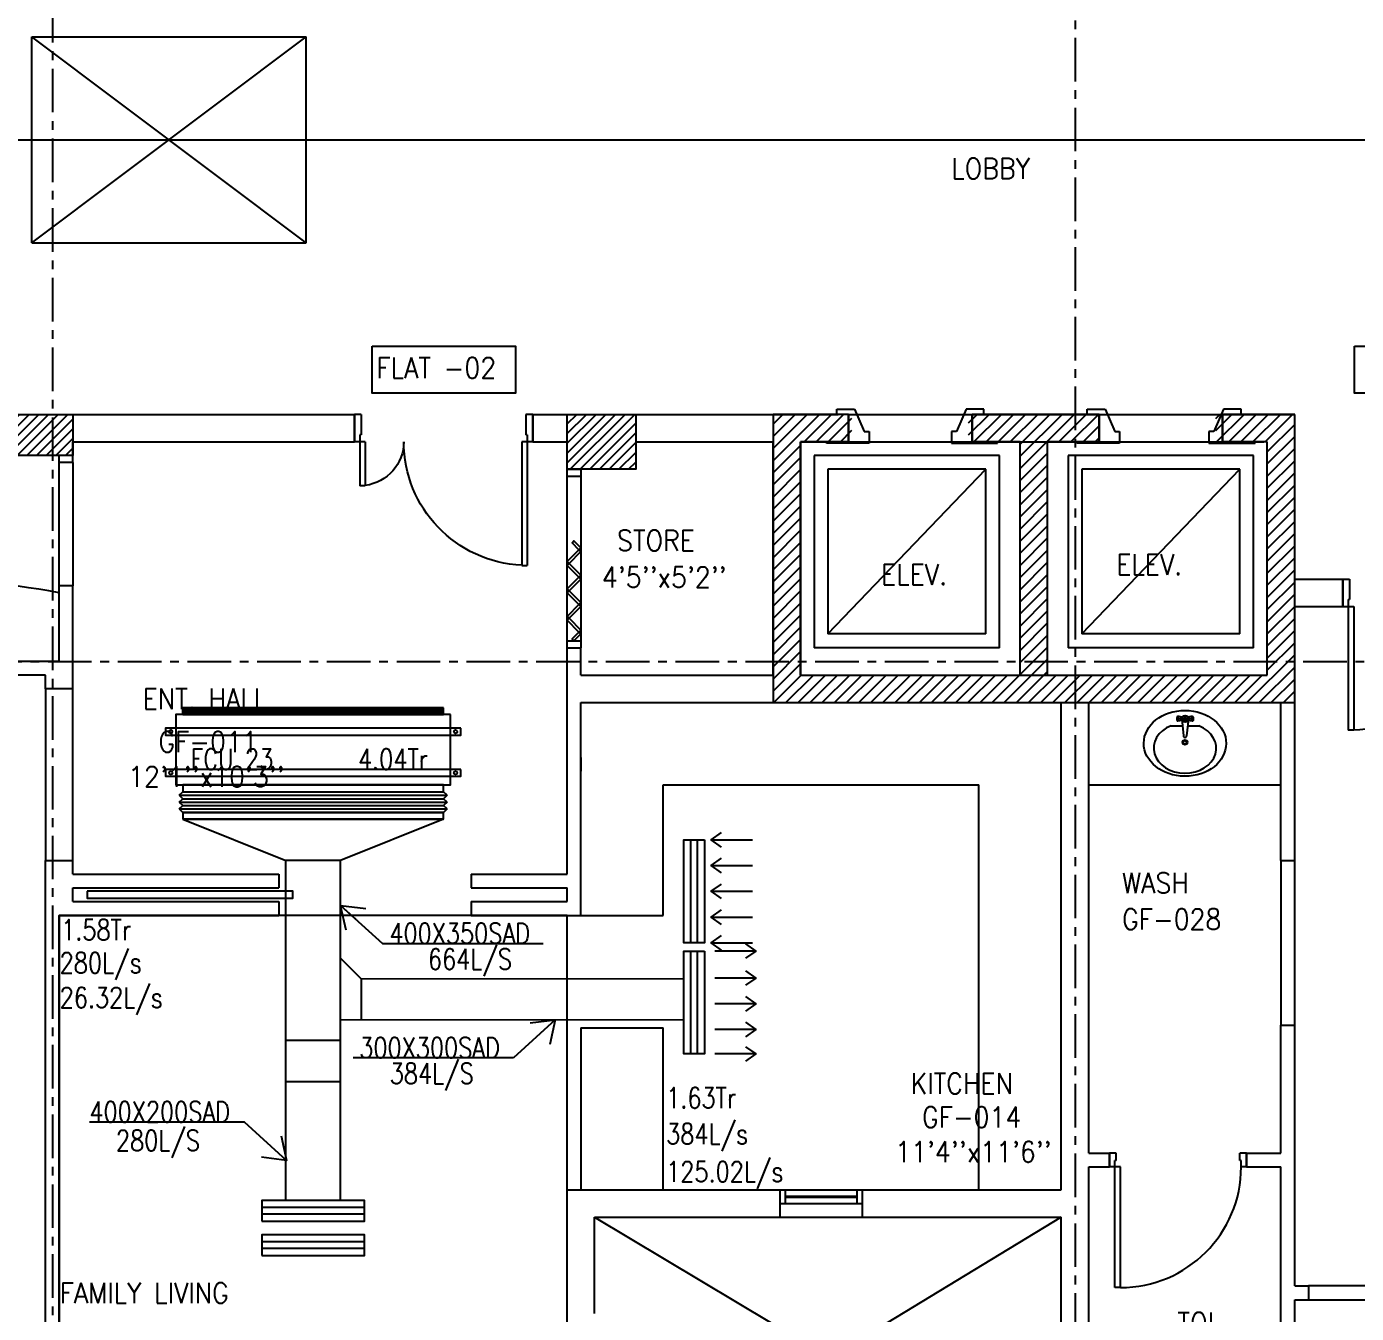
# Model space of a CAD drawing. Header units: millimetres. Extents: x -1288794 to 2153086, y -2701644 to -1335282.
# Drawn here: x 856229 to 865916, y -1500119 to -1490744 of the extents above; entities that cross this region are included whole.
import ezdxf

# ---------------------------------------------------------------- set-up
doc = ezdxf.new("R2010")
doc.units = ezdxf.units.MM
doc.header["$LTSCALE"] = 100
doc.linetypes.add('CENTER', pattern=[50.800000000000004, 31.75, -6.349999999999999, 6.349999999999999, -6.349999999999999])
doc.linetypes.add('DASHED2', pattern=[9.524999999999999, 6.349999999999999, -3.174999999999999])
for name, color, linetype in [('A-ANNO-TEXT', 8, 'Continuous'), ('A-DOOR', 4, 'Continuous'), ('A-FLOR-OVHD', 4, 'DASHED2'), ('A-FLOR-PFIX', 8, 'Continuous'), ('A-FLOR-SPCL', 8, 'Continuous'), ('A-GLAZ', 5, 'Continuous'), ('A-GRID', 253, 'CENTER'), ('A-WALL-FULL', 8, 'Continuous'), ('AC-SAD', 3, 'Continuous'), ('AC-SAD TEXT', 3, 'Continuous'), ('FCU-AC', 160, 'Continuous'), ('LINE', 1, 'Continuous'), ('RETURN GRILL RIGHT', 1, 'Continuous'), ('S-COL- HACT.', 9, 'Continuous'), ('S-COL.', 8, 'Continuous'), ('SAD RIGHT', 3, 'Continuous'), ('SUPPLY GRILL RIGHT', 3, 'Continuous')]:
    doc.layers.add(name, color=color, linetype=linetype)
doc.styles.add('ROMANS', font='romans.shx', dxfattribs={"width": 0.8})
doc.styles.add('SIMPLEX', font='simplex.shx', dxfattribs={"width": 0.8})
doc.dimstyles.new('100 of DIM2', dxfattribs={"dimscale": 0, "dimtxt": 200, "dimasz": 150, "dimexe": 75, "dimexo": 200, "dimgap": 75, "dimtad": 1, "dimdec": 0, "dimrnd": 5, "dimzin": 0, "dimdsep": 46, "dimtxsty": 'ROMANS', "dimblk": 'ARCHTICK', "dimcen": 100, "dimclrd": 94, "dimclre": 94, "dimclrt": 2, "dimadec": 0, "dimazin": 0, "dimtfac": 1, "dimtdec": 0, "dimtofl": 0, "dimtmove": 2, "dimatfit": 3, "dimldrblk": 'OPEN90', "dimfxl": 75, "dimtolj": 1, "dimtzin": 0, "dimarcsym": 0})
pattern_1 = [(45, (1972922.04884266, -1109556.6492245), (-44.19417382415921, 44.19417382415922), [])]

# ---------------------------------------------------------------- blocks, each defined once
blk = doc.blocks.new('D-100-R1')
for p, q in [((-80.00000000005821, 979.9999999999707), (-80, 100.0000000000291)), ((-80.00000000005821, 979.9999999999707), (-40.00000000004365, 979.9999999999707)), ((-40.00000000004365, 979.9999999999707), (-40, 55.0000000000291)), ((-1000, 100), (-1000, -5.82077e-11)), ((-1000, 100), (-960, 100)), ((-960, 100), (-960, 54.9999999999709)), ((-80, 100.0000000000291), (0, 100.0000000000582)), ((0, 100.0000000000582), (0, 0)), ((-960, 54.9999999999709), (-950, 55)), ((-950, 55), (-950, -5.82077e-11)), ((-50, 55.0000000000291), (-50, 0)), ((-50, 55.0000000000291), (-40, 55.0000000000291)), ((-50, 0), (0, 0)), ((-1000, -5.82077e-11), (-950, -5.82077e-11))]:
    blk.add_line(p, q)
at = {"linetype": 'Continuous'}
blk.add_arc((-80, 100), 880, 90.00000000000378, 180, dxfattribs=at)
blk = doc.blocks.new('D-130-R')
for p, q in [((1219.999999999971, 200), (1219.999999999971, 1100)), ((1219.999999999971, 1100), (1259.999999999971, 1100)), ((1259.999999999971, 200), (1259.999999999971, 1100)), ((79.99999999997091, 520), (39.9999999999709, 520)), ((39.9999999999709, 200), (39.9999999999709, 520)), ((79.99999999997091, 200), (79.99999999997091, 520)), ((-2.91038e-11, 0), (-2.91038e-11, 200)), ((79.99999999997091, 200), (-2.91038e-11, 200)), ((39.9999999999709, 150), (39.9999999999709, 200)), ((1299.999999999971, 200), (1219.999999999971, 200)), ((1259.999999999971, 150), (1259.999999999971, 200)), ((1299.999999999971, 0), (1299.999999999971, 200)), ((49.9999999999709, 150), (39.9999999999709, 150)), ((49.9999999999709, 0), (49.9999999999709, 150)), ((1259.999999999971, 150), (1249.999999999971, 150)), ((1249.999999999971, 0), (1249.999999999971, 150)), ((49.9999999999709, 0), (-2.91038e-11, 0)), ((1299.999999999971, 0), (1249.999999999971, 0))]:
    blk.add_line(p, q)
for centre, radius, start, end in [((1259.999999999971, 200), 900, 92.5473181775407, 180), ((39.9999999999709, 200), 320, 0, 82.81924421851792)]:
    blk.add_arc(centre, radius, start, end)
blk = doc.blocks.new('LAV-2')
for p, q in [((-21.34875416864852, 393.0223818720178), (-54.61699869757467, 399.0098939796108)), ((-0.7396477948790557, 362.8265959029048), (-0.6173104987672554, 398.8263880354434)), ((53.38237770004016, 398.642882091276), (20.07420755550229, 392.8816151388209)), ((-102.4016157470596, 329.8240741794511), (-23.19949463458506, 329.5549233653956)), ((-21.4311658491486, 368.7713687995273), (-54.73933599368647, 363.0101018470722)), ((-24.27464618104532, 385.2106568033468), (-48.67820199020825, 380.9896083639896)), ((-24.30389807283536, 376.602799204485), (-48.67820199020825, 380.9896083639896)), ((-24.67834056851462, 380.9080501665819), (-13.09757754981437, 257.5201785070277)), ((-18.67837521309229, 380.8876606172302), (17.32141691944598, 380.7653233211183)), ((23.3213822748683, 380.7449337717662), (10.90228387187926, 257.4386203096198)), ((53.26004040392836, 362.6430899587374), (19.9917958750022, 368.6306020663303)), ((21.49355013882705, 329.4030439814135), (100.695671253504, 329.1338931681888)), ((47.32124369656194, 380.6633755743586), (22.91768788739901, 376.4423271350016)), ((47.32124369656194, 380.6633755743586), (22.94693977918905, 385.0501847338635))]:
    blk.add_line(p, q)
for centre, radius in [((-0.6784791468231556, 380.8264919691742), 24), ((-0.6784791468231556, 380.8264919691742), 18), ((-1.26076323381676, 209.479676565428), 18), ((-1.26076323381676, 209.479676565428), 13.2)]:
    blk.add_circle(centre, radius)
blk.add_arc((-1.097646839002481, 257.4793994083239), 12, 179.8052937712386, 359.8052937712387)
for centre, major_axis, ratio in [((-1.287189565247899, 201.7032872824398), (-299.9982677711542, 1.019477467550666), 0.8000000000000002), ((53.32120905198426, 380.6429860250066), (0.0611686480558419, 17.99989606626924), 0.3333333333333334)]:
    blk.add_ellipse(centre, major_axis=major_axis, ratio=ratio)
at = {"extrusion": (0, 0, -1)}
blk.add_ellipse((-54.67816734563058, 381.0099979133417), major_axis=(0.0611686480558419, 17.99989606626924), ratio=0.3333333333333334, dxfattribs=at)
blk.add_ellipse((-1.407939387345322, 166.1706358862742), major_axis=(-227.9986835060767, 0.7748028754911342), ratio=0.8, start_param=5.174000287769004, end_param=10.53396298017996)
for points, knots in [([(-54.73102309851856, 365.4563100461805), (-54.8148918814306, 365.5174451857354), (-54.94877173145542, 365.6364603109087), (-55.26478800947916, 366.0158131676795), (-55.44635215342823, 366.2746960428678), (-55.98316868909424, 367.2035457522713), (-56.3498731980555, 368.0341246319776), (-57.01158717531615, 370.0377746866548), (-57.30902578777932, 371.2105942622033), (-57.79374378804459, 373.786741052412), (-57.98155582644067, 375.1901467350735), (-58.29656485787673, 378.9278265684829), (-58.32981911139322, 381.344352206413), (-58.07110891878801, 386.0069764071028), (-57.77855090955746, 388.2520224383798), (-57.06889705297617, 391.5387666347568), (-56.71720567090343, 392.7389135621428), (-56.04603840177114, 394.4779038033372), (-55.73721855155199, 395.1052595778408), (-55.22080469029135, 395.9404465782249), (-55.00586730735122, 396.2088487349866), (-54.75201238238842, 396.4647172014031), (-54.67858743173529, 396.5254027620614), (-54.62531159270765, 396.5636857805724)], [3.378318232220281, 3.378318232220281, 3.378318232220281, 3.378318232220281, 3.519844229534538, 3.519844229534538, 3.661370226848798, 3.661370226848798, 3.925950768732078, 3.925950768732078, 4.190531310615359, 4.190531310615359, 4.455111852498638, 4.455111852498638, 4.867369708964468, 4.867369708964468, 5.279627565430297, 5.279627565430297, 5.565784647371104, 5.565784647371104, 5.785568281380184, 5.785568281380184, 5.956999523659812, 5.956999523659812, 6.046459728541723, 6.046459728541723, 6.046459728541723, 6.046459728541723]), ([(-54.62531159270765, 396.5636857805724), (-54.54144280979781, 396.5025506410178), (-54.40756295984066, 396.3835355157748), (-54.0915466818169, 396.0041826590039), (-53.90998253776306, 395.7452997837453), (-53.37316599536098, 394.8164500626542), (-53.00646147924017, 393.9858711627369), (-52.3447474917466, 391.9822210564761), (-52.04730887607257, 390.8094014495542), (-51.56259087474428, 388.2332545922163), (-51.37477883852881, 386.8298488737993), (-51.05976982244864, 383.0921689818381), (-51.02651558209001, 380.6756433264907), (-51.28522580365642, 376.0130191125579), (-51.57778382876458, 373.7679730853163), (-52.28743770209439, 370.4812289554928), (-52.63912908246675, 369.2810820755288), (-53.31029634364277, 367.542091904716), (-53.61911618930207, 366.91473615667), (-54.13553003840897, 366.0795491973861), (-54.35046741452134, 365.811147056457), (-54.60432232190179, 365.555278614428), (-54.67774726428871, 365.4945930612855), (-54.73102309855349, 365.4563100461808)], [0.2367255786379103, 0.2367255786379103, 0.2367255786379103, 0.2367255786379103, 0.378251575953735, 0.378251575953735, 0.5197775732695598, 0.5197775732695598, 0.7843581202307773, 0.7843581202307773, 1.048938667191994, 1.048938667191994, 1.313519214153212, 1.313519214153212, 1.725777073084578, 1.725777073084578, 2.138034932015945, 2.138034932015945, 2.42419200805428, 2.42419200805428, 2.643975638601967, 2.643975638601967, 2.815406878016951, 2.815406878016951, 2.904867074960167, 2.904867074960167, 2.904867074960167, 2.904867074960167]), ([(53.37406480490717, 396.1966738922376), (53.2897824554744, 396.1361101769506), (53.15509681406292, 396.0180077118678), (52.83650957180906, 395.6408114141816), (52.65319012965593, 395.3831685147309), (52.11007307978397, 394.4579887080429), (51.73773202262418, 393.6299212903255), (51.06241555600973, 391.6308147850381), (50.75701276834479, 390.4600438007027), (50.2547972388198, 387.8872508177193), (50.05745132539341, 386.4851539730302), (49.71704652867081, 382.7497013593102), (49.66736919482318, 380.333457528494), (49.89438402194537, 375.6691826858883), (50.17167688588633, 373.422200146994), (50.85897608726046, 370.1307087824834), (51.20250257394473, 368.9281993590429), (51.86183532656759, 367.184687779507), (52.16638423058285, 366.5552476340268), (52.67710982329917, 365.7165701695316), (52.89021804611511, 365.446713410726), (53.14232808634951, 365.1891255592242), (53.21533888490993, 365.1279423767468), (53.26835329906135, 365.0892981578456)], [0.2367255786379103, 0.2367255786379103, 0.2367255786379103, 0.2367255786379103, 0.378251575953735, 0.378251575953735, 0.5197775732695598, 0.5197775732695598, 0.7843581202307773, 0.7843581202307773, 1.048938667191994, 1.048938667191994, 1.313519214153212, 1.313519214153212, 1.725777073084578, 1.725777073084578, 2.138034932015945, 2.138034932015945, 2.42419200805428, 2.42419200805428, 2.643975638601967, 2.643975638601967, 2.815406878016951, 2.815406878016951, 2.904867074960167, 2.904867074960167, 2.904867074960167, 2.904867074960167]), ([(53.26835329902642, 365.0892981578456), (53.35263564845917, 365.1498618731326), (53.48732128994051, 365.2679643381453), (53.80590853219654, 365.6451606358316), (53.98922797424274, 365.9028035352126), (54.53234501730221, 366.827983330259), (54.90468606716277, 367.6560507278148), (55.58000252319507, 369.6551571815893), (55.88540530743303, 370.8259281345738), (56.38762083543879, 373.3987210504367), (56.5849667508035, 374.8008178593563), (56.92537156248472, 378.5362704144218), (56.97504890936798, 380.9525142277312), (56.7480341111197, 385.6167890568975), (56.47074126308252, 387.8637715997188), (55.78344207890878, 391.155263030668), (55.43991559084935, 392.3577725015411), (54.78058283074606, 394.1012841515107), (54.47603392234995, 394.7307243234789), (53.96530831776144, 395.5694018291557), (53.75220008822252, 395.8392586038402), (53.50009003057603, 396.0968464798485), (53.42707922379741, 396.1580296698974), (53.37406480490717, 396.1966738922376)], [3.378318232220281, 3.378318232220281, 3.378318232220281, 3.378318232220281, 3.519844229534538, 3.519844229534538, 3.661370226848798, 3.661370226848798, 3.925950768732078, 3.925950768732078, 4.190531310615359, 4.190531310615359, 4.455111852498638, 4.455111852498638, 4.867369708964468, 4.867369708964468, 5.279627565430297, 5.279627565430297, 5.565784647371104, 5.565784647371104, 5.785568281380184, 5.785568281380184, 5.956999523659812, 5.956999523659812, 6.046459728541723, 6.046459728541723, 6.046459728541723, 6.046459728541723])]:
    blk.add_open_spline(points, degree=3, knots=knots)
blk = doc.blocks.new('W-60')
for p, q in [((600, 99.99999999997908), (0, 100)), ((40, 0), (40, 100)), ((559.9999999998544, 99.99999999997853), (560, -2.04068e-11)), ((600, -2.09468e-11), (0, 0))]:
    blk.add_line(p, q)
at = {"linetype": 'Continuous'}
for p, q in [((559.9999999999229, 52.99999999997565), (40, 52.99999999998624)), ((559.9999999999317, 46.99999999997564), (40, 46.99999999998624))]:
    blk.add_line(p, q, dxfattribs=at)
blk = doc.blocks.new('_ArchTick')
at = {"color": 0, "linetype": 'ByBlock', "const_width": 0.15}
blk.add_lwpolyline([(-0.5, -0.5), (0.5, 0.5)], dxfattribs=at)
blk = doc.blocks.new('grill')
at = {"layer": 'SUPPLY GRILL RIGHT'}
for p, q in [((665706.2431264631, -1490216.693419014), (665656.2431264631, -1490216.693419014)), ((665656.2431264631, -1490216.693419014), (665656.2431264631, -1490966.693419014)), ((665756.2431264631, -1490216.693419014), (665706.2431264631, -1490216.693419014)), ((665706.2431264631, -1490216.693419014), (665706.2431264631, -1490966.693419014))]:
    blk.add_line(p, q, dxfattribs=at)
blk.add_lwpolyline([(665756.2431264631, -1490966.693419014), (665756.2431264631, -1490216.693419014), (665606.2431264631, -1490216.693419014), (665606.2431264631, -1490966.693419014)], close=True, dxfattribs=at)
blk = doc.blocks.new('grillreturn')
at = {"layer": 'RETURN GRILL RIGHT'}
for p, q in [((665656.2431264631, -1489443.618665762), (665656.2431264631, -1490193.618665762)), ((665706.2431264631, -1489443.618665762), (665706.2431264631, -1490193.618665762))]:
    blk.add_line(p, q, dxfattribs=at)
blk.add_lwpolyline([(665756.2431264631, -1490193.618665762), (665756.2431264631, -1489443.618665762), (665606.2431264631, -1489443.618665762), (665606.2431264631, -1490193.618665762)], close=True, dxfattribs=at)
blk = doc.blocks.new('fcu 3.5 tr')
at = {"layer": 'FCU-AC'}
h = blk.add_hatch(dxfattribs=at)
h.set_pattern_fill('NET', color=3)
h.set_pattern_definition([(0, (0, 0), (0, 3.175), []), (90, (0, 0), (-3.175, 1.944126793646423e-16), [])])
h.paths.add_polyline_path([(100969.5623560518, -1580238.053131212), (99069.5623560518, -1580238.053131212), (99069.5623560518, -1580288.053131212), (100969.5623560518, -1580288.053131212)])
at = {"layer": 'FCU-AC', "color": 1}
for p, q in [((100969.5623560518, -1579475.053131212), (99069.5623560518, -1579475.053131212)), ((99069.5623560518, -1579475.053131212), (99069.5623560518, -1579525.053131212)), ((100969.5623560518, -1579525.053131212), (100969.5623560518, -1579475.053131212)), ((99069.5623560518, -1579525.053131212), (100969.5623560518, -1579525.053131212)), ((100969.5623560518, -1579675.053131212), (99069.5623560518, -1579675.053131212)), ((99069.5623560518, -1579675.053131212), (99069.5623560518, -1579725.053131212)), ((99069.5623560518, -1579725.053131212), (100969.5623560518, -1579725.053131212)), ((100969.5623560518, -1579725.053131212), (100969.5623560518, -1579675.053131212))]:
    blk.add_line(p, q, dxfattribs=at)
at = {"layer": 'FCU-AC'}
for p, q in [((99044.5623560518, -1579550.053131212), (99069.5623560518, -1579525.053131212)), ((100994.5623560518, -1579550.053131212), (99044.5623560518, -1579550.053131212)), ((99044.5623560518, -1579550.053131212), (99069.5623560518, -1579575.053131212)), ((100969.5623560518, -1579525.053131212), (99069.5623560518, -1579525.053131212)), ((100994.5623560518, -1579550.053131212), (100969.5623560518, -1579525.053131212)), ((100994.5623560518, -1579550.053131212), (100969.5623560518, -1579575.053131212)), ((99044.5623560518, -1579600.053131212), (99069.5623560518, -1579575.053131212)), ((100994.5623560518, -1579600.053131212), (99044.5623560518, -1579600.053131212)), ((99044.5623560518, -1579600.053131212), (99069.5623560518, -1579625.053131212)), ((99044.5623560518, -1579650.053131212), (99069.5623560518, -1579625.053131212)), ((100994.5623560518, -1579650.053131212), (99044.5623560518, -1579650.053131212)), ((99044.5623560518, -1579650.053131212), (99069.5623560518, -1579675.053131212)), ((100969.5623560518, -1579575.053131212), (99069.5623560518, -1579575.053131212)), ((100969.5623560518, -1579575.053131212), (99069.5623560518, -1579575.053131212)), ((100969.5623560518, -1579625.053131212), (99069.5623560518, -1579625.053131212)), ((100969.5623560518, -1579625.053131212), (99069.5623560518, -1579625.053131212)), ((100994.5623560518, -1579600.053131212), (100969.5623560518, -1579575.053131212)), ((100994.5623560518, -1579600.053131212), (100969.5623560518, -1579625.053131212)), ((100994.5623560518, -1579650.053131212), (100969.5623560518, -1579625.053131212)), ((100994.5623560518, -1579650.053131212), (100969.5623560518, -1579675.053131212))]:
    blk.add_line(p, q, dxfattribs=at)
blk.add_lwpolyline([(99019.5623560518, -1580238.053131212), (101019.5623560518, -1580238.053131212), (101019.5623560518, -1579725.053131212), (99019.5623560518, -1579725.053131212)], close=True, dxfattribs=at)
at = {"layer": 'FCU-AC', "color": 6}
for points in [[(98944.5623560518, -1579838.053131212), (101094.5623560518, -1579838.053131212), (101094.5623560518, -1579788.053131212), (98944.5623560518, -1579788.053131212)], [(98944.5623560518, -1580138.053131212), (101094.5623560518, -1580138.053131212), (101094.5623560518, -1580088.053131212), (98944.5623560518, -1580088.053131212)]]:
    blk.add_lwpolyline(points, close=True, dxfattribs=at)
at = {"layer": 'FCU-AC', "color": 3}
blk.add_lwpolyline([(99069.5623560518, -1580288.053131212), (100969.5623560518, -1580288.053131212), (100969.5623560518, -1580238.053131212), (99069.5623560518, -1580238.053131212)], close=True, dxfattribs=at)
at = {"layer": 'FCU-AC', "color": 6}
for centre in [(98982.0623560518, -1579813.053131212), (101057.0623560518, -1579813.053131212), (98982.0623560518, -1580113.053131212), (101057.0623560518, -1580113.053131212)]:
    blk.add_circle(centre, 12.5, dxfattribs=at)
blk = doc.blocks.new('SUPPLY GRILL RIGHT')
at = {"layer": 'SUPPLY GRILL RIGHT'}
for p, q in [((375, 25), (-375, 25)), ((375, -25), (375, 25)), ((375, -25), (-375, -25)), ((375, -75), (375, -25))]:
    blk.add_line(p, q, dxfattribs=at)
blk.add_lwpolyline([(-375, -75), (375, -75), (375, 75), (-375, 75)], close=True, dxfattribs=at)
for points in [[(-375, -450), (-375, -150)], [(-178.5, -450), (-178.5, -150)], [(9, -450), (9, -150)], [(196.5, -450), (196.5, -150)], [(375, -450), (375, -150)]]:
    blk.add_leader(points, dimstyle='100 of DIM2', override={"dimscale": 1, "dimasz": 75, "dimtad": 0, "dimclrd": 0, "dimfxl": 0.2}, dxfattribs=at)
blk = doc.blocks.new('RETURN GRILL RIGHT')
at = {"layer": 'RETURN GRILL RIGHT'}
for p, q in [((375, 25), (-375, 25)), ((375, -25), (-375, -25))]:
    blk.add_line(p, q, dxfattribs=at)
blk.add_lwpolyline([(-375, -75), (375, -75), (375, 75), (-375, 75)], close=True, dxfattribs=at)
for points in [[(-375, -125), (-375, -425)], [(-187.5, -125), (-187.5, -425)], [(0, -125), (0, -425)], [(187.5, -125), (187.5, -425)], [(375, -125), (375, -425)]]:
    blk.add_leader(points, dimstyle='100 of DIM2', override={"dimscale": 1, "dimasz": 75, "dimtad": 0, "dimclrd": 0, "dimfxl": 0.2}, dxfattribs=at)

msp = doc.modelspace()

# ---------------------------------------------------------------- hatches: boundary and pattern name
at = {"layer": 'S-COL- HACT.', "linetype": 'Continuous', "ltscale": 3}
h = msp.add_hatch(dxfattribs=at)
h.set_pattern_fill('ANSI31', color=256, scale=400, style=0)
h.set_pattern_definition([(45, (1093462.052440217, -1509993.415249255), (-35.35533905932737, 35.35533905932738), [])])
h.paths.add_polyline_path([(856566.8657430406, -1493568.634524931), (855966.8657430406, -1493568.634524931), (855966.8657430409, -1493868.634524931), (856566.8657430409, -1493868.634524931)])
h = msp.add_hatch(dxfattribs=at)
h.set_pattern_fill('ANSI31', color=256, scale=400, style=0)
h.set_pattern_definition([(45, (1972922.04884266, -1109556.6492245), (-35.35533905932737, 35.35533905932738), [])])
h.paths.add_polyline_path([(860166.8657430406, -1493568.634524931), (860666.8657430406, -1493568.634524931), (860666.8657430413, -1493968.634524931), (860166.8657430413, -1493968.634524931)])
h = msp.add_hatch(dxfattribs=at)
h.set_pattern_fill('ANSI31', color=256, scale=500, style=0)
h.set_pattern_definition(pattern_1)
h.paths.add_polyline_path([(863666.8657430378, -1493768.634524935), (864041.8657430403, -1493768.634524934), (864041.8657430399, -1493568.634524934), (863091.8657430406, -1493568.634524936), (863091.865743041, -1493768.634524936), (863466.8657430378, -1493768.634524935), (863466.8657430417, -1495468.634524931), (861866.865743042, -1495468.634524931), (861866.8657430417, -1493768.634524939), (862241.8657430408, -1493768.634524938), (862241.8657430406, -1493568.634524938), (861666.865743042, -1493568.63452494), (861666.865743042, -1495668.634524931), (865466.8657430413, -1495668.634524931), (865466.8657430413, -1493568.634524931), (864891.8657430399, -1493568.634524932), (864891.8657430403, -1493768.634524932), (865266.8657430415, -1493768.634524931), (865266.8657430413, -1495468.634524931), (863666.8657430417, -1495468.634524931)])
h = msp.add_hatch(dxfattribs=at)
h.set_pattern_fill('ANSI31', color=256, scale=500, style=0)
h.set_pattern_definition(pattern_1)
h.paths.add_polyline_path([(863666.8657430378, -1493768.634524935), (864041.8657430402, -1493768.634524934), (864041.8657430398, -1493568.634524934), (863091.8657430405, -1493568.634524936), (863091.8657430409, -1493768.634524936), (863466.8657430378, -1493768.634524935), (863466.8657430416, -1495468.634524931), (861866.865743042, -1495468.634524931), (861866.8657430417, -1493768.634524939), (862241.8657430407, -1493768.634524938), (862241.8657430405, -1493568.634524938), (861666.8657430419, -1493568.63452494), (861666.8657430419, -1495668.634524931), (865466.8657430413, -1495668.634524931), (865466.8657430413, -1493568.634524931), (864891.8657430398, -1493568.634524932), (864891.8657430402, -1493768.634524932), (865266.8657430414, -1493768.634524931), (865266.8657430412, -1495468.634524931), (863666.8657430416, -1495468.634524931)])

# ---------------------------------------------------------------- linework, layer by layer
at = {"layer": 'A-ANNO-TEXT', "color": 5}
for points in [[(858747.8382539081, -1493070.746180177), (859790.2121880732, -1493070.746180177), (859790.2121880732, -1493413.202926644), (858747.8382539081, -1493413.202926644)], [(865902.7547567326, -1493070.746180177), (866945.1286908975, -1493070.746180177), (866945.1286908975, -1493413.202926644), (865902.7547567326, -1493413.202926644)]]:
    msp.add_lwpolyline(points, close=True, dxfattribs=at)
at = {"layer": 'A-DOOR', "ltscale": 3}
for p, q in [((860166.8657430413, -1495268.634524932), (860166.8657430403, -1493968.634524932)), ((860166.8657430417, -1494018.634524932), (860266.8657430406, -1494018.634524931)), ((860266.8657430406, -1493968.634524931), (860266.8657430413, -1495268.634524932)), ((860166.8657430415, -1495218.634524932), (860266.8657430413, -1495218.634524932))]:
    msp.add_line(p, q, dxfattribs=at)
for points in [[(860252.7236074174, -1494554.492389299), (860202.7236074177, -1494504.492389299), (860216.8657430413, -1494490.350253676), (860266.8657430413, -1494540.350253676), (860252.7236074174, -1494554.492389299)], [(860252.7236074174, -1494554.492389299), (860166.8657430413, -1494640.350253677), (860181.0078786651, -1494654.492389301), (860266.8657430413, -1494568.634524922), (860252.7236074177, -1494554.492389299)], [(860252.7236074174, -1494754.492389302), (860166.8657430413, -1494668.634524925), (860181.0078786651, -1494654.492389301), (860266.8657430413, -1494740.350253678), (860252.7236074174, -1494754.492389302)], [(860252.7236074174, -1494754.492389302), (860166.8657430413, -1494840.35025368), (860181.0078786649, -1494854.492389304), (860266.8657430413, -1494768.634524926), (860252.7236074174, -1494754.492389302)], [(860252.7236074174, -1494954.492389305), (860166.8657430413, -1494868.634524928), (860181.0078786649, -1494854.492389304), (860266.8657430413, -1494940.350253682), (860252.7236074174, -1494954.492389305)], [(860252.7236074174, -1494954.492389305), (860166.8657430413, -1495040.350253683), (860181.0078786649, -1495054.492389307), (860266.8657430413, -1494968.634524929), (860252.7236074174, -1494954.492389305)], [(860252.7236074174, -1495154.492389309), (860166.8657430413, -1495068.634524931), (860181.0078786649, -1495054.492389307), (860266.8657430413, -1495140.350253685), (860252.7236074174, -1495154.492389309)], [(860252.7236074174, -1495154.492389309), (860202.7236074177, -1495204.492389308), (860216.8657430413, -1495218.634524932), (860266.8657430413, -1495168.634524932), (860252.7236074174, -1495154.492389309)], [(856669.7778411007, -1497043.634524871), (856669.7778411005, -1497093.634524873), (858169.7778411007, -1497093.634524875), (858169.7778411007, -1497043.634524875), (856669.7778411007, -1497043.634524873)]]:
    msp.add_lwpolyline(points, dxfattribs=at)
at = {"layer": 'A-FLOR-OVHD', "linetype": 'Continuous', "ltscale": 3}
for p, q in [((856466.8657430413, -1494818.634524933), (856466.8657430413, -1493918.634524932)), ((856566.8657430415, -1493918.634524932), (856566.8657430415, -1494818.634524933)), ((856366.865743041, -1495568.634524933), (856366.865743041, -1496818.634524872)), ((856566.8657430413, -1496818.634524872), (856566.8657430415, -1495568.634524933)), ((865366.8657430415, -1496818.634524935), (865366.8657430413, -1498018.634524934)), ((865466.8657430413, -1498018.634524934), (865466.8657430415, -1496818.634524935)), ((867366.8657430413, -1499918.634524932), (865566.8657430413, -1499918.634524932)), ((865566.8657430413, -1500018.634524932), (867366.8657430413, -1500018.634524932))]:
    msp.add_line(p, q, dxfattribs=at)
at = {"layer": 'A-FLOR-PFIX', "ltscale": 3}
for p, q in [((862216.8657430422, -1493568.634524938), (863116.8657430424, -1493568.634524938)), ((864041.8657430427, -1493568.634524938), (864941.8657430427, -1493568.634524933))]:
    msp.add_line(p, q, dxfattribs=at)
at = {"layer": 'A-FLOR-SPCL', "ltscale": 50}
for p, q in [((862130.8247547431, -1493530.27115569), (862260.2565513826, -1493530.27115569)), ((862130.8247547431, -1493568.634524939), (862130.8247547431, -1493530.27115569)), ((862260.2565513826, -1493530.27115569), (862331.4568067461, -1493694.324489687)), ((863073.4749347023, -1493530.27115569), (863002.2746793388, -1493694.324489687)), ((863202.906731342, -1493530.27115569), (863073.4749347023, -1493530.27115569)), ((863202.9067313415, -1493568.634524939), (863202.906731342, -1493530.27115569)), ((863955.8247547435, -1493530.27115569), (864085.256551383, -1493530.27115569)), ((863955.8247547435, -1493568.634524939), (863955.8247547435, -1493530.27115569)), ((864085.256551383, -1493530.27115569), (864156.4568067464, -1493694.324489687)), ((864948.4749347052, -1493530.271155684), (864877.2746793418, -1493694.324489682)), ((865077.9067313449, -1493530.271155685), (864948.4749347052, -1493530.271155684)), ((865077.9067313445, -1493568.634524933), (865077.9067313449, -1493530.271155685)), ((862331.4568067461, -1493694.324489687), (862366.8657430424, -1493694.324489687)), ((862366.8657430424, -1493694.324489687), (862366.8657430424, -1493778.634524938)), ((862966.8657430424, -1493694.324489687), (862966.8657430424, -1493778.634524938)), ((863002.2746793388, -1493694.324489687), (862966.8657430424, -1493694.324489687)), ((864156.4568067464, -1493694.324489687), (864191.8657430428, -1493694.324489687)), ((864191.8657430428, -1493694.324489687), (864191.8657430428, -1493778.634524938)), ((864841.8657430453, -1493694.324489682), (864841.8657430453, -1493778.634524933)), ((864877.2746793418, -1493694.324489682), (864841.8657430453, -1493694.324489682)), ((862055.8247547436, -1493778.634524938), (862055.8247547434, -1493768.634524939)), ((862366.8657430424, -1493778.634524938), (862055.8247547436, -1493778.634524938)), ((862966.8657430424, -1493778.634524938), (863302.9067313415, -1493778.634524939)), ((863302.9067313415, -1493778.634524939), (863302.9067313417, -1493768.634524939)), ((863880.824754744, -1493778.634524938), (863880.8247547437, -1493768.634524939)), ((864191.8657430428, -1493778.634524938), (863880.824754744, -1493778.634524938)), ((864841.8657430453, -1493778.634524933), (865177.9067313445, -1493778.634524933)), ((865177.9067313445, -1493778.634524933), (865177.9067313448, -1493768.634524933))]:
    msp.add_line(p, q, dxfattribs=at)
at = {"layer": 'A-FLOR-SPCL'}
for p, q in [((862216.8657430424, -1493768.634524938), (863116.8657430424, -1493768.634524938)), ((863116.8657430424, -1493768.634524938), (863266.8657430422, -1493768.634524938)), ((864041.8657430428, -1493768.634524938), (864941.8657430427, -1493768.634524933)), ((864941.8657430427, -1493768.634524933), (865141.8657430452, -1493768.634524932)), ((861966.8657430422, -1493868.634524939), (861966.8657430427, -1495268.634524938)), ((863316.8657430424, -1493868.634524939), (861966.8657430422, -1493868.634524939)), ((863316.8657430424, -1495268.634524938), (863316.8657430424, -1493868.634524939)), ((863816.8657430424, -1493868.634524939), (863816.8657430429, -1495268.634524938)), ((865166.8657430427, -1493868.634524939), (863816.8657430424, -1493868.634524939)), ((865166.8657430429, -1495268.634524938), (865166.8657430427, -1493868.634524939)), ((862066.8657430422, -1493968.634524938), (862066.8657430427, -1495168.634524938)), ((863216.8657430424, -1493968.634524939), (862066.8657430422, -1493968.634524938)), ((862066.8657430427, -1495168.634524938), (863216.8657430424, -1493968.634524939)), ((863216.8657430427, -1495168.634524938), (863216.8657430424, -1493968.634524939)), ((863916.8657430424, -1493968.634524938), (863916.8657430429, -1495168.634524938)), ((865066.8657430429, -1493968.634524939), (863916.8657430424, -1493968.634524938)), ((863916.8657430429, -1495168.634524938), (865066.8657430429, -1493968.634524939)), ((865066.8657430429, -1495168.634524938), (865066.8657430429, -1493968.634524939)), ((863216.8657430427, -1495168.634524938), (862066.8657430427, -1495168.634524938)), ((865066.8657430429, -1495168.634524938), (863916.8657430429, -1495168.634524938)), ((863316.8657430424, -1495268.634524938), (861966.8657430427, -1495268.634524938)), ((865166.8657430429, -1495268.634524938), (863816.8657430429, -1495268.634524938))]:
    msp.add_line(p, q, dxfattribs=at)
at = {"layer": 'A-FLOR-SPCL', "ltscale": 3}
for p, q in [((860866.8657430417, -1497218.63452487), (860866.865743041, -1496268.634524932)), ((860866.865743041, -1496268.634524932), (863166.8657430413, -1496268.634524932)), ((863166.8657430415, -1499218.634524925), (863166.8657430413, -1496268.634524932)), ((863966.8657430371, -1496268.634524932), (865366.8657430379, -1496268.634524932)), ((860266.8657430417, -1497218.63452487), (860866.8657430417, -1497218.63452487)), ((860266.8657430415, -1498038.634524924), (860266.8657430415, -1499218.634524925)), ((860266.8657430415, -1498038.634524924), (860866.8657430413, -1498038.634524924)), ((860866.8657430413, -1499218.634524925), (860866.8657430413, -1498038.634524924)), ((860366.8657430415, -1499418.634524932), (863666.8657430406, -1501389.222760174)), ((863766.865743041, -1499418.634524932), (860466.865743046, -1501418.634524879))]:
    msp.add_line(p, q, dxfattribs=at)
msp.add_lwpolyline([(860166.8657430406, -1497218.634524872), (856466.8657430415, -1497218.634524872), (856466.8657430415, -1501521.324779124), (860166.8657430406, -1501521.324779124)], close=True, dxfattribs=at)
msp.add_arc((855266.8657430646, -1501492.966747236), 6732.145080993278, 79.73219821744897, 100.267801782551, dxfattribs=at)
at = {"layer": 'A-GLAZ', "ltscale": 3}
msp.add_line((861716.8657430415, -1499418.634524932), (862316.8657430415, -1499418.634524932), dxfattribs=at)
at = {"layer": 'A-GRID', "ltscale": 0.1}
for p, q in [((856416.8657430399, -1465142.619941931), (856416.8657430399, -1513276.979935951)), ((863866.865743041, -1466442.619941899), (863866.865743041, -1514576.979935919)), ((839113.492348108, -1495368.634524932), (882653.0844422232, -1495368.634524932))]:
    msp.add_line(p, q, dxfattribs=at)
at = {"layer": 'A-WALL-FULL', "ltscale": 3}
for p, q in [((849950.7366342911, -1491568.634524933), (876366.8657430413, -1491568.634524933)), ((856566.8657430405, -1493568.634524933), (858616.8657430415, -1493568.634524933)), ((858616.8657430415, -1493768.634524932), (858616.8657430415, -1493568.634524933)), ((859916.8657430415, -1493568.634524933), (862141.8657430417, -1493568.634524931)), ((859916.8657430415, -1493768.634524932), (859916.8657430415, -1493568.634524933)), ((860016.8657430415, -1493568.634524933), (860366.8657430415, -1493568.634524932)), ((862216.8653556479, -1493568.634524932), (862216.8657430424, -1493568.634524931)), ((862216.8657430424, -1493768.634524938), (862216.8657430422, -1493568.634524938)), ((863116.8657430424, -1493568.634524938), (864041.8657430428, -1493568.634524938)), ((863116.8657430424, -1493768.634524937), (863116.8657430424, -1493568.634524938)), ((863166.8657430427, -1493568.634524931), (864041.8657430427, -1493568.634524931)), ((864041.8657430428, -1493768.634524938), (864041.8657430427, -1493568.634524938)), ((864941.8657430427, -1493768.634524932), (864941.8657430427, -1493568.634524933)), ((864941.8657430427, -1493568.634524933), (865466.865743042, -1493568.634524938)), ((865466.8657430417, -1494768.634524934), (865466.865743042, -1493568.634524938)), ((856566.8657430417, -1493768.634524933), (858616.8657430415, -1493768.634524932)), ((856566.8657430415, -1493918.634524932), (856566.8657430415, -1493768.634524933)), ((859916.8657430415, -1493768.634524932), (860166.8657430417, -1493768.634524932)), ((860016.8657430415, -1493768.634524932), (860166.8657430417, -1493768.634524932)), ((860166.865743042, -1493968.634524932), (860166.8657430422, -1493768.634524932)), ((860166.8657430417, -1493968.634524932), (860166.865743042, -1493768.634524932)), ((860666.8657430409, -1493768.634524931), (861666.8657430426, -1493768.63452493)), ((861666.8657430422, -1495468.634524932), (861666.8657430424, -1493768.634524931)), ((861866.8657430422, -1495468.634524932), (861866.8657430424, -1493768.634524931)), ((861866.8657430424, -1493768.63452493), (862216.8657430424, -1493768.634524929)), ((863116.8657430424, -1493768.634524937), (863566.8657430429, -1493768.634524937)), ((863566.8657430429, -1493768.634524937), (864041.8657430428, -1493768.634524937)), ((864941.8657430426, -1493768.634524932), (865241.8657430429, -1493768.634524938)), ((865266.8657430412, -1495468.634524931), (865266.8657430413, -1493768.634524938)), ((865266.8657430413, -1495468.634524931), (865266.8657430413, -1493768.634524937)), ((856566.8657430415, -1493918.634524932), (856466.8657430415, -1493918.634524932)), ((860166.865743042, -1493968.634524932), (860266.8657430406, -1493968.634524931)), ((865466.8657430417, -1494768.634524934), (865816.8657430417, -1494768.634524934)), ((865816.8657430415, -1494968.634524934), (865816.8657430417, -1494768.634524934)), ((856566.8657430415, -1494818.634524933), (856466.8657430413, -1494818.634524931)), ((856466.8657430415, -1495368.634524932), (856466.8657430413, -1494818.634524931)), ((856566.8657430415, -1495568.634524933), (856566.8657430415, -1494818.634524933)), ((865466.8657430415, -1494968.634524932), (865816.8657430415, -1494968.634524934)), ((865466.8657430415, -1496818.634524935), (865466.8657430417, -1494968.634524932)), ((860166.8657430415, -1495268.634524932), (860266.8657430413, -1495268.634524932)), ((860166.8657430413, -1496918.634524872), (860166.8657430413, -1495268.634524932)), ((860266.8657430413, -1495468.634524932), (860266.8657430413, -1495268.634524932)), ((856466.8657430413, -1495368.634524932), (856166.8657430415, -1495368.634524932)), ((856366.8657430415, -1495468.634524932), (851066.8657430415, -1495468.634524933)), ((856366.8657430415, -1495568.634524933), (856366.8657430415, -1495468.634524932)), ((860266.8657430417, -1495468.634524932), (861666.8657430422, -1495468.634524932)), ((861866.8657430421, -1495468.634524931), (865266.8657430413, -1495468.634524931)), ((856566.8657430415, -1495568.634524933), (856366.8657430415, -1495568.634524933)), ((860266.8657430415, -1495668.634524932), (863766.8657430417, -1495668.634524932)), ((860266.8657430417, -1497218.63452487), (860266.8657430417, -1495668.634524932)), ((863766.8657430415, -1499218.634524931), (863766.8657430417, -1495668.634524932)), ((863966.8657430417, -1495668.634524932), (865366.8657430417, -1495668.634524931)), ((863966.8657430415, -1498950.634524935), (863966.8657430417, -1495668.634524932)), ((865366.8657430413, -1496818.634524935), (865366.8657430417, -1495668.634524931)), ((860266.8657430417, -1496068.634524932), (860266.8657430417, -1496168.634524932)), ((863766.8657430415, -1499218.634524932), (863766.8657430417, -1496068.634524932)), ((856366.8657430417, -1502718.634524933), (856366.8657430417, -1496818.634524872)), ((856366.865743041, -1496818.634524872), (856566.8657430415, -1496818.634524872)), ((856566.8657430415, -1496918.634524872), (856566.8657430417, -1496818.634524872)), ((865366.8657430415, -1496818.634524935), (865466.8657430415, -1496818.634524935)), ((856566.8657430415, -1496918.634524872), (858066.8657430408, -1496918.634524876)), ((858066.8657430408, -1496918.634524874), (858066.8657430408, -1497018.634524874)), ((859466.8657430408, -1496918.634524872), (859466.8657430408, -1497018.634524872)), ((859466.8657430408, -1496918.634524874), (860166.8657430413, -1496918.634524872)), ((856566.8657430415, -1497018.634524872), (858066.8657430408, -1497018.634524876)), ((856566.8657430417, -1497118.634524872), (856566.8657430417, -1497018.634524872)), ((859466.8657430408, -1497018.634524874), (860166.8657430417, -1497018.634524872)), ((860166.8657430417, -1497118.634524871), (860166.8657430417, -1497018.634524872)), ((856566.8657430415, -1497118.634524872), (858066.8657430408, -1497118.634524877)), ((858066.8657430408, -1497118.634524874), (858066.8657430408, -1497218.634524874)), ((859466.8657430408, -1497118.634524872), (859466.8657430408, -1497218.634524872)), ((859466.8657430408, -1497118.634524874), (860166.8657430417, -1497118.634524871)), ((856466.8657430417, -1501208.634524857), (856466.8657430415, -1497218.634524872)), ((856466.8657430415, -1497218.634524872), (858066.8657430408, -1497218.634524876)), ((859466.8657430408, -1497218.634524874), (860266.8657430417, -1497218.63452487)), ((865366.8657430413, -1498018.634524934), (865466.8657430417, -1498018.634524934)), ((865366.8657430413, -1498950.634524935), (865366.8657430413, -1498018.634524934)), ((865366.8657430413, -1498018.634524934), (865466.8657430417, -1498018.634524934)), ((865466.8657430413, -1499918.634524932), (865466.8657430413, -1498018.634524934)), ((863966.8657430415, -1498950.634524935), (864116.8657430371, -1498950.634524935)), ((864116.8657430373, -1498950.634524935), (864116.8657430371, -1499050.634524935)), ((865116.8657430371, -1498950.634524935), (865366.8657430378, -1498950.634524935)), ((865116.8657430371, -1498950.634524935), (865116.8657430371, -1499050.634524935)), ((863966.8657430415, -1499050.634524935), (864116.8657430371, -1499050.634524935)), ((863966.8657430413, -1500318.634524932), (863966.8657430415, -1499050.634524935)), ((865116.8657430371, -1499050.634524935), (865366.8657430378, -1499050.634524935)), ((865366.8657430415, -1501568.634524937), (865366.8657430413, -1499050.634524935)), ((860166.8657430415, -1499218.634524932), (861716.8657430415, -1499218.634524932)), ((860166.8657430415, -1500118.634524932), (860166.8657430415, -1499218.634524932)), ((861716.8657430415, -1499218.634524932), (861716.8657430415, -1499418.634524932)), ((862316.8657430415, -1499218.634524932), (862316.8657430415, -1499418.634524932)), ((862316.8657430415, -1499218.634524932), (863766.865743041, -1499218.634524932)), ((860366.8657430415, -1499418.634524932), (861716.8657430415, -1499418.634524932)), ((860366.8657430415, -1500118.634524932), (860366.8657430415, -1499418.634524932)), ((862316.8657430415, -1499418.634524932), (863766.865743041, -1499418.634524932)), ((863766.8657430415, -1500318.634524932), (863766.8657430415, -1499418.634524932)), ((865466.8657430413, -1499918.634524932), (865566.8657430413, -1499918.634524932)), ((865566.8657430413, -1499918.634524932), (865566.8657430413, -1500018.634524932)), ((865466.8657430415, -1501568.634524936), (865466.8657430415, -1500018.634524932)), ((865466.8657430413, -1500018.634524932), (865566.8657430413, -1500018.634524932))]:
    msp.add_line(p, q, dxfattribs=at)
at = {"layer": 'A-WALL-FULL'}
msp.add_line((865266.8657430413, -1493768.634524938), (864941.8657430427, -1493768.634524932), dxfattribs=at)
msp.add_line((865266.8657430413, -1493768.634524938), (864941.8657430427, -1493768.634524932), dxfattribs=at)
at = {"layer": 'A-WALL-FULL', "linetype": 'Continuous', "ltscale": 3}
msp.add_line((856466.8657430415, -1493918.634524932), (856466.8657430415, -1493868.634524931), dxfattribs=at)
at = {"layer": 'AC-SAD'}
for p, q in [((859266.8657427548, -1496518.634524876), (857366.8657427548, -1496518.634524876)), ((857366.8657427548, -1496518.634524876), (858116.8657427548, -1496818.634524876)), ((859266.8657427548, -1496518.634524876), (858516.8657427548, -1496818.634524876)), ((858516.8657427548, -1496818.634524876), (858116.8657427548, -1496818.634524876)), ((858116.8657427549, -1499296.196630154), (858116.8657427548, -1496818.634524876)), ((858516.8657427549, -1499296.196630154), (858516.8657427548, -1496818.634524876)), ((858516.8657427548, -1497530.728849644), (858666.8657427548, -1497680.851600895)), ((858666.8657427548, -1497680.851600895), (858666.6203407036, -1497980.851500525)), ((861016.8657430415, -1497682.773917605), (858666.8657427549, -1497680.851600895)), ((861016.8657430415, -1497982.774017975), (858516.8657427549, -1497980.729000199)), ((858516.8657427549, -1498130.729000199), (858116.8657427548, -1498130.729000199)), ((858516.8657427549, -1498430.729000199), (858116.8657427548, -1498430.729000199))]:
    msp.add_line(p, q, dxfattribs=at)
at = {"layer": 'LINE', "linetype": 'CENTER', "ltscale": 0.8}
for p, q in [((856266.8657430415, -1492318.634524933), (858266.8657430413, -1490818.634524933)), ((858266.8657430413, -1492318.634524932), (856266.8657430414, -1490818.634524933)), ((856266.8657430415, -1490818.634524933), (858266.8657430415, -1490818.634524933)), ((856266.8657430415, -1492318.634524931), (856266.8657430415, -1490818.634524933)), ((858266.8657430413, -1492318.634524931), (858266.8657430415, -1490818.634524933)), ((856266.8657430415, -1492318.634524931), (858266.8657430413, -1492318.634524931))]:
    msp.add_line(p, q, dxfattribs=at)
at = {"layer": 'S-COL.', "linetype": 'Continuous', "ltscale": 3}
for p, q in [((862216.8657430424, -1493568.634524931), (861666.865743042, -1493568.63452494)), ((861666.865743042, -1493568.63452494), (861666.865743042, -1495668.634524931)), ((862216.8657430422, -1493568.634524917), (862216.8657430427, -1493768.634524917)), ((864041.8657430399, -1493568.634524934), (863116.865743042, -1493568.634524937)), ((863116.865743042, -1493568.634524925), (863116.8657430424, -1493768.634524923)), ((864041.8657430399, -1493568.634524938), (864041.8657430403, -1493768.634524934)), ((865466.8657430413, -1493568.634524931), (864941.8657430427, -1493568.634524933)), ((864941.8657430427, -1493568.634524938), (864941.8657430431, -1493768.634524933)), ((865466.8657430413, -1495668.634524931), (865466.8657430413, -1493568.634524931)), ((862216.8657430429, -1493768.634524931), (861866.8657430417, -1493768.634524939)), ((861866.8657430417, -1493768.634524939), (861866.865743042, -1495468.634524931)), ((863466.8657430378, -1493768.634524935), (863116.8657430424, -1493768.634524936)), ((863466.8657430417, -1495468.634524931), (863466.8657430378, -1493768.634524935)), ((864041.8657430403, -1493768.634524934), (863666.8657430378, -1493768.634524935)), ((863666.8657430417, -1495468.634524931), (863666.8657430378, -1493768.634524935)), ((865266.8657430413, -1493768.634524931), (864941.8657430431, -1493768.634524932)), ((865266.8657430413, -1495468.634524931), (865266.8657430413, -1493768.634524931)), ((861866.865743042, -1495468.634524931), (863466.8657430417, -1495468.634524931)), ((863666.8657430417, -1495468.634524931), (865266.8657430413, -1495468.634524931)), ((861666.865743042, -1495668.634524931), (865466.8657430413, -1495668.634524931))]:
    msp.add_line(p, q, dxfattribs=at)
for points in [[(855966.8657430406, -1493568.634524931), (856566.8657430406, -1493568.634524931), (856566.8657430409, -1493868.634524931), (855966.8657430409, -1493868.634524931)], [(860166.8657430406, -1493568.634524931), (860666.8657430406, -1493568.634524931), (860666.8657430413, -1493968.634524931), (860166.8657430413, -1493968.634524931)]]:
    msp.add_lwpolyline(points, close=True, dxfattribs=at)

# ---------------------------------------------------------------- block references
at = {"layer": 'A-DOOR', "ltscale": 3, "xscale": -1, "rotation": 180}
msp.add_blockref('D-130-R', (858616.8657430415, -1493568.634524932), dxfattribs=at)
at = {"layer": 'A-DOOR', "ltscale": 3, "rotation": 180}
for name, p in [('D-130-R', (867116.8657430415, -1494768.634524934)), ('D-100-R1', (864116.8657430371, -1498950.634524935))]:
    msp.add_blockref(name, p, dxfattribs=at)
at = {"layer": 'A-FLOR-PFIX', "ltscale": 3}
msp.add_blockref('LAV-2', (864668.8935247253, -1496167.24047813), dxfattribs=at)
at = {"layer": 'A-GLAZ', "ltscale": 3, "rotation": 180}
msp.add_blockref('W-60', (862316.8657430417, -1499218.634524932), dxfattribs=at)
at = {"layer": 'FCU-AC', "color": 3, "rotation": 180}
msp.add_blockref('fcu 3.5 tr', (958336.4280988064, -3075993.687656088), dxfattribs=at)
at = {"layer": 'RETURN GRILL RIGHT', "xscale": -1, "rotation": 90}
msp.add_blockref('RETURN GRILL RIGHT', (861091.8657430415, -1497043.634524842), dxfattribs=at)
at = {"layer": 'SAD RIGHT', "rotation": 270}
for name, p in [('grill', (2348908.559161769, -833689.9535036907)), ('grillreturn', (2348135.484408517, -833939.9535036907))]:
    msp.add_blockref(name, p, dxfattribs=at)
at = {"layer": 'SUPPLY GRILL RIGHT', "xscale": -1, "rotation": 90}
msp.add_blockref('SUPPLY GRILL RIGHT', (861091.8657430415, -1497853.634524842), dxfattribs=at)

# ---------------------------------------------------------------- texts
at = {"layer": 'A-ANNO-TEXT', "style": 'ROMANS', "width": 0.9}
for s, p in [('LOBBY', (862965.0499419097, -1491851.792238309)), ('STORE', (860530.1646114821, -1494563.456678741)), ('ELEV.', (864166.668304411, -1494738.011849849)), ("4'5''x5'2''", (860420.469094411, -1494829.799743969)), ('ELEV.', (862454.1385725928, -1494810.140485791)), ('ENT. HALL', (857074.0804151105, -1495716.535068628)), ('GF-011', (857189.946096766, -1496028.775118816)), ("12'1''x10'3''", (856969.4059058388, -1496283.208880788)), ('WASH', (864209.3987669058, -1497058.009403173)), ('GF-028', (864209.3987669058, -1497322.310764744)), ('KITCHEN', (862668.5177002781, -1498517.766407887)), ('GF-014', (862751.7723560703, -1498763.892173574)), ("11'4''x11'6''", (862556.5408415761, -1499016.191221182)), ('FAMILY LIVING', (856469.4119190183, -1500044.869735051)), ('TOI.', (864612.340143516, -1500263.012635484))]:
    msp.add_text(s, height=150, dxfattribs=at).set_placement(p)
at = {"layer": 'A-ANNO-TEXT', "color": 5, "style": 'ROMANS', "width": 0.9}
msp.add_text('FLAT -02', height=150, dxfattribs=at).set_placement((858776.5803162814, -1493305.117744946))
at = {"layer": 'AC-SAD TEXT', "style": 'SIMPLEX', "width": 0.8}
for s, p in [('FCU 23', (857423.9258710574, -1496155.634524876)), ('4.04Tr', (858643.4509528261, -1496155.634524876)), ('1.58Tr', (856481.3137984547, -1497398.880499364)), ('400X350SAD', (858872.3173801551, -1497424.685962013)), ('280L/s', (856470.5611160616, -1497638.823053361)), ('664L/S', (859153.1944948648, -1497612.083365916)), ('26.32L/s', (856470.5611160616, -1497893.090627468)), ('300X300SAD', (858653.0253220235, -1498257.797811059)), ('384L/S', (858874.6321981864, -1498445.362374846)), ('1.63Tr', (860888.5749054361, -1498622.895445285)), ('400X200SAD', (856686.8227873532, -1498724.896872015)), ('280L/S', (856880.2313869292, -1498934.314117827)), ('384L/s', (860888.5749054361, -1498885.936922677)), ('125.02L/s', (860888.5749054363, -1499161.015089969))]:
    msp.add_text(s, height=150, dxfattribs=at).set_placement(p)

# ---------------------------------------------------------------- leaders
at = {"layer": 'AC-SAD TEXT'}
for points in [[(858517.1193175676, -1497146.121257172), (858822.3014704144, -1497424.685962013), (859992.3173801551, -1497424.685962013)], [(860080.3736093116, -1497979.233106218), (859775.1914564648, -1498257.797811059), (858609.3349070447, -1498257.797811059)], [(858122.2712275138, -1499003.461576856), (857817.089074667, -1498724.896872015), (856686.8227873532, -1498724.896872015)]]:
    msp.add_leader(points, dimstyle='100 of DIM2', override={"dimscale": 1, "dimtad": 0, "dimfxl": 0.2}, dxfattribs=at)

doc.saveas('drawing.dxf')
